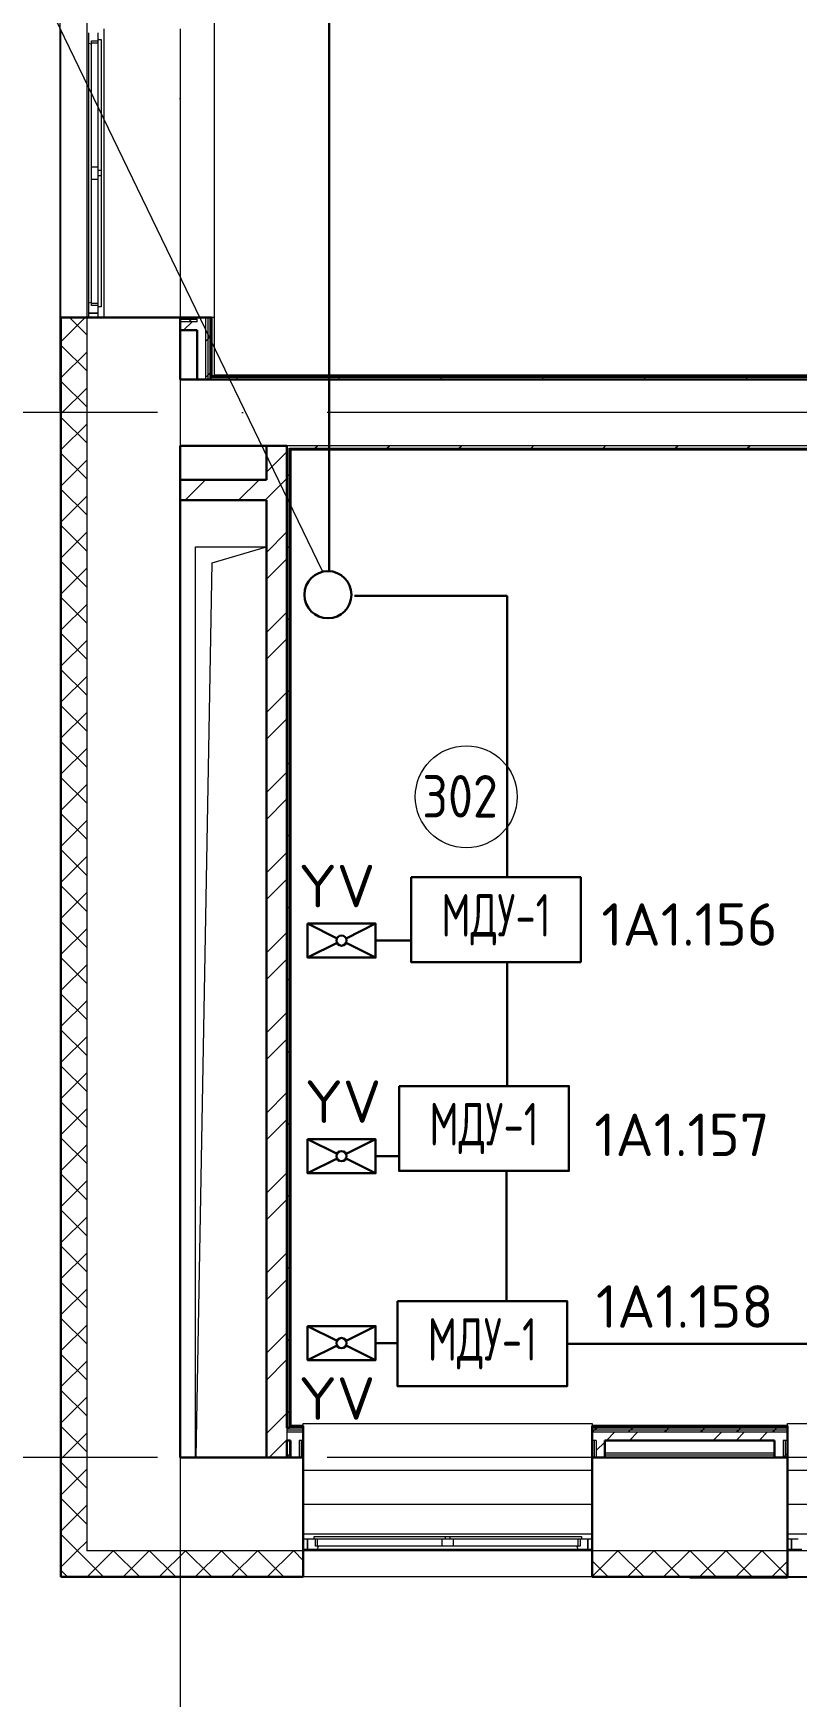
# Model space of a CAD drawing. Header units: millimetres. Extents: x -1073752 to 1436911, y -1379358 to 94781.
# Drawn here: x -1058369 to -1053874, y -1132396 to -1122605 of the extents above; entities that cross this region are included whole.
import ezdxf
from ezdxf.enums import TextEntityAlignment as Align

# ---------------------------------------------------------------- set-up
doc = ezdxf.new("R2010")
doc.units = ezdxf.units.MM
doc.set_wipeout_variables(frame=1)
doc.linetypes.add('ADSK_Линия сетки', pattern=[25, 20, -2.5, 0, -2.5])
for name, color, linetype, lineweight in [('_ Окна', 7, 'Continuous', 9), ('RC-Дымоудаление', 1, 'Continuous', 30), ('лс', 5, 'Continuous', 30), ('Марки помещений', 7, 'Continuous', 20), ('Ограждение', 252, 'Continuous', 9), ('Окна', 7, 'Continuous', 9), ('Оси', 252, 'Continuous', 9), ('Перекрытие', 252, 'Continuous', 18), ('Стены внутренние', 7, 'Continuous', 18), ('Стены наружные', 7, 'Continuous', 18), ('Стены штриховка', 7, 'Continuous', 9)]:
    doc.layers.add(name, color=color, linetype=linetype, lineweight=lineweight)
doc.layers.add('RC-Позиционные_обозначения', color=7, linetype='Continuous')
doc.layers.add('RC-Таблицы', color=7, linetype='Continuous')
doc.styles.add('GOST Common_2', font='', dxfattribs={"width": 0.9, "height": 250})
doc.styles.add('ISOCPEUR', font='isocpeur.ttf', dxfattribs={"height": 250})
doc.styles.add('RubezhCAD', font='isocpeur.ttf')
doc.styles.get("Standard").update_dxf_attribs({"font": 'arial.ttf'})
doc.styles.get('GOST Common_2').set_extended_font_data('GOST type B')

# ---------------------------------------------------------------- blocks, each defined once
blk = doc.blocks.new('3 этаж')
at = {"color": 251, "lineweight": 18, "true_color": 0x636466}
for p, q in [((244235.8, -17763.4), (244235.8, -12403.4)), ((244235.8, -12403.4), (244653.8, -12403.4)), ((244334.1, -12498.3), (244653.8, -12403.4)), ((244240.7, -17763.4), (244334.1, -12498.3))]:
    blk.add_line(p, q, dxfattribs=at)
at = {"layer": '_ Окна', "color": 251, "lineweight": 18, "true_color": 0x636466}
for p, q in [((243605.8, -9378.4), (243605.8, -9437.9)), ((243663.8, -9416.4), (243663.8, -9378.4)), ((243605.8, -9437.9), (243622.8, -9442.4)), ((243622.8, -9424.4), (243663.8, -9424.4)), ((243622.8, -9436.4), (243622.8, -9424.4)), ((243622.8, -10964.4), (243605.8, -10969)), ((243605.8, -10969), (243605.8, -11028.4)), ((243605.8, -11028.4), (243663.8, -11028.4)), ((243622.8, -10982.4), (243622.8, -10970.4)), ((243663.8, -10982.4), (243622.8, -10982.4)), ((243663.8, -11028.4), (243663.8, -10990.4)), ((244933.8, -18245.4), (244895.8, -18245.4)), ((244895.8, -18245.4), (244895.8, -18303.4)), ((244895.8, -18303.4), (244955.2, -18303.4)), ((244941.8, -18286.4), (244941.8, -18245.4)), ((244953.8, -18286.4), (244941.8, -18286.4)), ((244955.2, -18303.4), (244959.8, -18286.4)), ((246481.8, -18286.4), (246486.3, -18303.4)), ((246486.3, -18303.4), (246545.8, -18303.4)), ((246499.8, -18286.4), (246487.8, -18286.4)), ((246499.8, -18245.4), (246499.8, -18286.4)), ((246545.8, -18245.4), (246507.8, -18245.4)), ((246545.8, -18303.4), (246545.8, -18245.4)), ((247783.8, -18245.4), (247745.8, -18245.4)), ((247745.8, -18245.4), (247745.8, -18303.4)), ((247745.8, -18303.4), (247805.2, -18303.4))]:
    blk.add_line(p, q, dxfattribs=at)
at = {"layer": '_ Окна', "color": 251, "true_color": 0x636466}
for p, q in [((243663.8, -11028.4), (243605.8, -11028.4)), ((243605.8, -11028.4), (243605.8, -11053.4)), ((243663.8, -11053.4), (243663.8, -11028.4)), ((244895.8, -18245.4), (244870.8, -18245.4)), ((244870.8, -18303.4), (244895.8, -18303.4)), ((244895.8, -18303.4), (244895.8, -18245.4)), ((246570.8, -18245.4), (246545.8, -18245.4)), ((246545.8, -18245.4), (246545.8, -18303.4)), ((246545.8, -18303.4), (246570.8, -18303.4)), ((247745.8, -18245.4), (247720.8, -18245.4)), ((247720.8, -18303.4), (247745.8, -18303.4)), ((247745.8, -18303.4), (247745.8, -18245.4))]:
    blk.add_line(p, q, dxfattribs=at)
at = {"layer": 'Марки помещений', "color": 251, "true_color": 0x636466}
blk.add_circle((245830.2, -13874.6), 300, dxfattribs=at)
at = {"layer": 'Ограждение', "color": 251, "true_color": 0x636466}
for p, q in [((244345.8, -3693.4), (244345.8, -11398.5)), ((243695.8, -9353.4), (243695.8, -11053.4)), ((244145.8, -9353.4), (244145.8, -11053.4)), ((244345.8, -9353.4), (244345.8, -11053.4)), ((244345.8, -11053.4), (244330.8, -11053.4)), ((250075.8, -11393.4), (244345.8, -11393.4)), ((244798.8, -11833.4), (244793.8, -11828.4)), ((244798.8, -17578.4), (244798.8, -11833.4)), ((244798.8, -11833.4), (250945.8, -11833.4)), ((244870.8, -17578.4), (244870.8, -17563.4)), ((244870.8, -17563.4), (246570.8, -17563.4)), ((246570.8, -17563.4), (246570.8, -17578.4)), ((247720.8, -17578.4), (247720.8, -17563.4)), ((247720.8, -17563.4), (249420.8, -17563.4)), ((244788.8, -17663.4), (244788.8, -17747.4)), ((244795.8, -17741.4), (244789.8, -17747.4)), ((247645.8, -17738.4), (246645.8, -17738.4)), ((244870.8, -17838.4), (246570.8, -17838.4)), ((247720.8, -17838.4), (249420.8, -17838.4)), ((244870.8, -18038.4), (246570.8, -18038.4)), ((247720.8, -18038.4), (249420.8, -18038.4)), ((244870.8, -18213.4), (246570.8, -18213.4)), ((247720.8, -18213.4), (249420.8, -18213.4))]:
    blk.add_line(p, q, dxfattribs=at)
at = {"layer": 'Окна', "color": 251, "true_color": 0x636466}
for p, q in [((243605.8, -9437.9), (243605.8, -10969)), ((243622.8, -10168.4), (243622.8, -9436.4)), ((243622.8, -9436.4), (243663.8, -9436.4)), ((243663.8, -10188.4), (243663.8, -9416.4)), ((243663.8, -9416.4), (243680.8, -9416.4)), ((243680.8, -9416.4), (243680.8, -10188.4)), ((243622.8, -10238.4), (243622.8, -10168.4)), ((243663.8, -10168.4), (243622.8, -10168.4)), ((243622.8, -10970.4), (243622.8, -10238.4)), ((243622.8, -10238.4), (243663.8, -10238.4)), ((243663.8, -10218.4), (243663.8, -10188.4)), ((243680.8, -10188.4), (243663.8, -10188.4)), ((243663.8, -10990.4), (243663.8, -10218.4)), ((243663.8, -10218.4), (243680.8, -10218.4)), ((243680.8, -10188.4), (243680.8, -10218.4)), ((243680.8, -10218.4), (243680.8, -10990.4)), ((243663.8, -10970.4), (243622.8, -10970.4)), ((243680.8, -10990.4), (243663.8, -10990.4)), ((244933.8, -18228.4), (245705.8, -18228.4)), ((244933.8, -18245.4), (244933.8, -18228.4)), ((245705.8, -18245.4), (244933.8, -18245.4)), ((244953.8, -18286.4), (244953.8, -18245.4)), ((245685.8, -18286.4), (244953.8, -18286.4)), ((244955.2, -18303.4), (246486.3, -18303.4)), ((245685.8, -18245.4), (245685.8, -18286.4)), ((245755.8, -18286.4), (245685.8, -18286.4)), ((245705.8, -18228.4), (245735.8, -18228.4)), ((245705.8, -18228.4), (245705.8, -18245.4)), ((245735.8, -18245.4), (245705.8, -18245.4)), ((245735.8, -18228.4), (246507.8, -18228.4)), ((245735.8, -18245.4), (245735.8, -18228.4)), ((246507.8, -18245.4), (245735.8, -18245.4)), ((245755.8, -18286.4), (245755.8, -18245.4)), ((246487.8, -18286.4), (245755.8, -18286.4)), ((246487.8, -18245.4), (246487.8, -18286.4)), ((246507.8, -18228.4), (246507.8, -18245.4))]:
    blk.add_line(p, q, dxfattribs=at)
at = {"layer": 'Оси', "color": 251, "linetype": 'ADSK_Линия сетки', "ltscale": 200, "true_color": 0x636466}
for p, q in [((244145.8, -263.4), (244145.8, -31389.6)), ((314013.1, -11613.4), (237073.5, -11613.4)), ((314013.1, -17763.4), (237073.5, -17763.4))]:
    blk.add_line(p, q, dxfattribs=at)
at = {"layer": 'Перекрытие', "color": 251, "true_color": 0x636466}
for p, q in [((244235.8, -17763.4), (244235.8, -12403.4)), ((244235.8, -12403.4), (244653.8, -12403.4))]:
    blk.add_line(p, q, dxfattribs=at)
at = {"layer": 'Стены внутренние', "color": 251, "true_color": 0x636466}
for p, q in [((243595.8, -5403.4), (243595.8, -18313.4)), ((243443.8, -11053.4), (243443.8, -9353.4)), ((267370.8, -18313.4), (243595.8, -18313.4)), ((246570.8, -18465.4), (244870.8, -18465.4)), ((249420.8, -18465.4), (247720.8, -18465.4))]:
    blk.add_line(p, q, dxfattribs=at)
at = {"layer": 'Стены внутренние', "color": 251, "lineweight": 30, "true_color": 0x636466}
for p, q in [((244145.8, -11053.4), (243443.8, -11053.4)), ((243443.8, -11053.4), (243443.8, -18465.4)), ((244145.8, -11418.4), (244145.8, -11128.4)), ((244245.8, -11418.4), (244145.8, -11418.4)), ((244145.8, -12008.4), (244145.8, -11808.4)), ((244145.8, -11808.4), (244653.8, -11808.4)), ((244145.8, -17763.4), (244145.8, -12128.4)), ((244653.8, -17763.4), (244145.8, -17763.4)), ((244795.8, -17763.4), (244773.8, -17763.4)), ((244870.8, -18465.4), (244870.8, -17763.4)), ((246570.8, -17763.4), (246570.8, -18465.4)), ((247645.8, -17763.4), (246645.8, -17763.4)), ((247720.8, -18465.4), (247720.8, -17763.4)), ((243443.8, -18465.4), (244870.8, -18465.4)), ((246570.8, -18465.4), (247720.8, -18465.4))]:
    blk.add_line(p, q, dxfattribs=at)
at = {"layer": 'Стены внутренние', "color": 251, "linetype": 'Continuous', "lineweight": 9, "true_color": 0x636466}
for p, q in [((243445.8, -11195), (243587.4, -11053.4)), ((243476.3, -11055.4), (243476, -11054.9)), ((243595.8, -11155.3), (243495.9, -11055.4)), ((243445.8, -11138.1), (243445.8, -11138.1)), ((243595.8, -11367.4), (243445.8, -11217.4)), ((243445.8, -11407.1), (243595.8, -11257.1)), ((243595.8, -11579.6), (243445.8, -11429.6)), ((243445.8, -11442.9), (243445.8, -11442.9)), ((243445.8, -11619.3), (243595.8, -11469.3)), ((243595.8, -11791.7), (243445.8, -11641.7)), ((243445.8, -11831.4), (243595.8, -11681.4)), ((243445.6, -11815.1), (243443.8, -11811.8)), ((243595.8, -12003.8), (243445.8, -11853.8)), ((243445.8, -12043.5), (243595.8, -11893.5)), ((243445.8, -12018.5), (243443.8, -12015)), ((243445.8, -12052.5), (243445.8, -12052.5)), ((243595.8, -12216), (243445.8, -12066)), ((243445.8, -12255.7), (243595.8, -12105.7)), ((243445.8, -12255.7), (243445.8, -12255.7)), ((243595.8, -12428.1), (243445.8, -12278.1)), ((243445.8, -12467.8), (243595.8, -12317.8)), ((243445.8, -12479.3), (243443.8, -12482.8)), ((243595.8, -12640.2), (243445.8, -12490.2)), ((243445.8, -12679.9), (243595.8, -12529.9)), ((243445.8, -12560.5), (243445.8, -12560.5)), ((243595.8, -12852.4), (243445.8, -12702.4)), ((243445.8, -12892.1), (243595.8, -12742.1)), ((243595.8, -13064.5), (243445.8, -12914.5)), ((243445.8, -13104.2), (243595.8, -12954.2)), ((243595.8, -13276.6), (243445.8, -13126.6)), ((243445.8, -13316.3), (243595.8, -13166.3)), ((243445.8, -13170.1), (243445.8, -13170.1)), ((243595.8, -13488.8), (243445.8, -13338.8)), ((243445.8, -13373.3), (243445.8, -13373.3)), ((243445.8, -13528.5), (243595.8, -13378.5)), ((243595.8, -13700.9), (243445.8, -13550.9)), ((243445.8, -13740.6), (243595.8, -13590.6)), ((243445.8, -13678.1), (243445.8, -13678.1)), ((243595.8, -13913), (243445.8, -13763)), ((243445.8, -13952.7), (243595.8, -13802.7)), ((243445.8, -13901.7), (243443.8, -13905.2)), ((243595.8, -14125.2), (243445.8, -13975.2)), ((243445.8, -14164.9), (243595.8, -14014.9)), ((243595.8, -14337.3), (243445.8, -14187.3)), ((243445.8, -14253.7), (243443.8, -14250.2)), ((243445.8, -14377), (243595.8, -14227)), ((243445.8, -14287.7), (243445.8, -14287.7)), ((243595.8, -14549.4), (243445.8, -14399.4)), ((243445.8, -14589.1), (243595.8, -14439.1)), ((243445.8, -14490.9), (243445.8, -14490.9)), ((243595.8, -14761.6), (243445.8, -14611.6)), ((243445.8, -14801.3), (243595.8, -14651.3)), ((243445.8, -14795.7), (243445.8, -14795.7)), ((243595.8, -14973.7), (243445.8, -14823.7)), ((243445.8, -15013.4), (243595.8, -14863.4)), ((243595.8, -15185.8), (243445.8, -15035.8)), ((243445.8, -15225.5), (243595.8, -15075.5)), ((243595.8, -15398), (243445.8, -15248)), ((243445.8, -15437.7), (243595.8, -15287.7)), ((243445.8, -15405.3), (243445.8, -15405.3)), ((243595.8, -15610.1), (243445.8, -15460.1)), ((243445.8, -15649.8), (243595.8, -15499.8)), ((243445.8, -15608.5), (243445.8, -15608.5)), ((243595.8, -15822.2), (243445.8, -15672.2)), ((243445.8, -15861.9), (243595.8, -15711.9)), ((243595.8, -16034.3), (243445.8, -15884.3)), ((243445.8, -15913.3), (243445.8, -15913.3)), ((243445.8, -16074.1), (243595.8, -15924.1)), ((243445.8, -16136.9), (243445.3, -16137.7)), ((243595.8, -16246.5), (243445.8, -16096.5)), ((243445.8, -16286.2), (243595.8, -16136.2)), ((243595.8, -16458.6), (243445.8, -16308.6)), ((243445.8, -16498.3), (243595.8, -16348.3)), ((243445.8, -16488.9), (243443.8, -16485.4)), ((243595.8, -16670.7), (243445.8, -16520.7)), ((243445.8, -16522.9), (243445.8, -16522.9)), ((243445.8, -16710.4), (243595.8, -16560.4)), ((243445.8, -16726.1), (243445.8, -16726.1)), ((243595.8, -16882.9), (243445.8, -16732.9)), ((243445.8, -16922.6), (243595.8, -16772.6)), ((243595.8, -17095), (243445.8, -16945)), ((243445.8, -17134.7), (243595.8, -16984.7)), ((243445.8, -17030.9), (243445.8, -17030.9)), ((243595.8, -17307.1), (243445.8, -17157.1)), ((243445.8, -17346.8), (243595.8, -17196.8)), ((243595.8, -17519.3), (243445.8, -17369.3)), ((243445.8, -17559), (243595.8, -17409)), ((243595.8, -17731.4), (243445.8, -17581.4)), ((243445.8, -17771.1), (243595.8, -17621.1)), ((243445.8, -17640.5), (243445.8, -17640.5)), ((243595.8, -17943.5), (243445.8, -17793.5)), ((243445.8, -17983.2), (243595.8, -17833.2)), ((243445.8, -17843.7), (243445.8, -17843.7)), ((243595.8, -18155.7), (243445.8, -18005.7)), ((243445.8, -18195.4), (243595.8, -18045.4)), ((243445.8, -18148.5), (243445.8, -18148.5)), ((243541.4, -18313.4), (243445.8, -18217.8)), ((243539.8, -18313.4), (243595.8, -18257.5)), ((243445.8, -18407.5), (243539.8, -18313.4)), ((243691.4, -18463.4), (243541.4, -18313.4)), ((243602, -18463.4), (243752, -18313.4)), ((243903.6, -18463.4), (243753.6, -18313.4)), ((243814.1, -18463.4), (243964.1, -18313.4)), ((244115.7, -18463.4), (243965.7, -18313.4)), ((244026.2, -18463.4), (244176.2, -18313.4)), ((244327.8, -18463.4), (244177.8, -18313.4)), ((244238.4, -18463.4), (244388.4, -18313.4)), ((244540, -18463.4), (244390, -18313.4)), ((244450.5, -18463.4), (244600.5, -18313.4)), ((244752.1, -18463.4), (244602.1, -18313.4)), ((244662.6, -18463.4), (244812.6, -18313.4)), ((244870.8, -18370), (244814.2, -18313.4)), ((246661.3, -18463.4), (246570.8, -18373)), ((246572.8, -18462.5), (246721.8, -18313.4)), ((246873.4, -18463.4), (246723.4, -18313.4)), ((246784, -18463.4), (246934, -18313.4)), ((247085.5, -18463.4), (246935.5, -18313.4)), ((246996.1, -18463.4), (247146.1, -18313.4)), ((247297.7, -18463.4), (247147.7, -18313.4)), ((247208.2, -18463.4), (247358.2, -18313.4)), ((247509.8, -18463.4), (247359.8, -18313.4)), ((247420.3, -18463.4), (247570.3, -18313.4)), ((247718.8, -18460.3), (247571.9, -18313.4)), ((247632.5, -18463.4), (247720.8, -18375.1)), ((243479.3, -18463.4), (243445.8, -18429.9)), ((243648.4, -18465.4), (243647.6, -18464.1)), ((244683.5, -18463.4), (244682.4, -18465.4)), ((247167.6, -18465), (247166.8, -18463.4)), ((247499.2, -18463.4), (247498, -18465.4)), ((247519.9, -18465.4), (247518.7, -18463.4)), ((247718.8, -18453.3), (247720.8, -18453.3))]:
    blk.add_line(p, q, dxfattribs=at)
at = {"layer": 'Стены наружные', "color": 251, "true_color": 0x636466}
for p, q in [((243438.8, -11603.4), (243438.8, -8803.4)), ((243443.8, -11053.4), (243438.8, -11053.4)), ((243438.8, -11603.4), (243443.8, -11603.4)), ((250890.8, -11808.4), (244773.8, -11808.4)), ((244781.3, -17747.4), (244795.8, -17747.4)), ((244781.3, -17762.4), (244781.3, -17747.4)), ((244795.8, -17762.4), (244781.3, -17762.4)), ((246645.8, -17747.4), (247645.8, -17747.4)), ((247645.8, -17762.4), (246645.8, -17762.4)), ((246570.8, -18465.4), (246570.8, -18470.4)), ((247145.8, -18470.4), (246570.8, -18470.4)), ((249420.8, -18470.4), (247720.8, -18470.4))]:
    blk.add_line(p, q, dxfattribs=at)
at = {"layer": 'Стены наружные', "color": 251, "lineweight": 30, "true_color": 0x636466}
for p, q in [((244330.8, -11053.4), (244145.8, -11053.4)), ((244145.8, -11053.4), (244145.8, -11128.4)), ((244330.8, -11398.4), (244330.8, -11053.4)), ((244145.8, -11128.4), (244245.8, -11128.4)), ((244245.8, -11128.4), (244245.8, -11418.4)), ((244245.8, -11418.4), (250100.8, -11418.4)), ((244325.8, -11403.4), (244325.8, -11398.4)), ((244325.8, -11398.4), (244325.8, -11403.4)), ((250085.8, -11403.4), (244325.8, -11403.4)), ((250080.8, -11398.4), (244330.8, -11398.4)), ((244653.8, -11808.4), (244653.8, -12008.4)), ((244773.8, -11808.4), (244653.8, -11808.4)), ((244773.8, -17588.4), (244773.8, -11808.4)), ((244788.8, -17583.4), (244788.8, -11823.4)), ((244793.8, -11828.4), (250945.8, -11828.4)), ((244793.8, -17578.4), (244793.8, -11828.4)), ((244653.8, -12008.4), (244145.8, -12008.4)), ((244145.8, -12008.4), (244145.8, -12128.4)), ((244145.8, -12128.4), (244653.8, -12128.4)), ((244653.8, -12128.4), (244653.8, -17763.4)), ((244773.8, -17588.4), (244788.8, -17588.4)), ((244870.8, -17578.4), (244793.8, -17578.4)), ((244870.8, -17763.4), (244870.8, -17578.4)), ((246570.8, -17578.4), (246570.8, -17763.4)), ((247720.8, -17578.4), (246570.8, -17578.4)), ((247720.8, -17763.4), (247720.8, -17578.4)), ((244773.8, -17763.4), (244773.8, -17663.4)), ((244773.8, -17663.4), (244795.8, -17663.4)), ((244795.8, -17663.4), (244795.8, -17763.4)), ((246645.8, -17663.4), (247645.8, -17663.4)), ((246645.8, -17763.4), (246645.8, -17663.4)), ((247645.8, -17663.4), (247645.8, -17763.4)), ((244653.8, -17763.4), (244773.8, -17763.4)), ((244795.8, -17763.4), (244870.8, -17763.4)), ((246570.8, -17763.4), (246645.8, -17763.4)), ((247645.8, -17763.4), (247720.8, -17763.4)), ((247145.8, -18465.4), (247720.8, -18465.4)), ((247145.8, -18465.4), (247145.8, -18470.4)), ((247720.8, -18470.4), (247145.8, -18470.4)), ((247720.8, -18465.4), (247720.8, -18470.4))]:
    blk.add_line(p, q, dxfattribs=at)
at = {"layer": 'Стены наружные', "color": 251, "linetype": 'Continuous', "lineweight": 9, "true_color": 0x636466}
for p, q in [((244211.2, -11065.9), (244223.7, -11053.4)), ((244165.6, -11128.4), (244215.6, -11078.4)), ((244198.7, -11078.4), (244211.2, -11065.9)), ((244325.8, -11092.8), (244330.8, -11087.8)), ((244325.8, -11163.5), (244330.8, -11158.5)), ((244295.8, -11193.5), (244308.3, -11181)), ((244308.3, -11181), (244320.8, -11168.5)), ((244320.8, -11168.5), (244325.8, -11163.5)), ((244325.8, -11234.3), (244330.8, -11229.3)), ((244325.8, -11305), (244330.8, -11300)), ((244295.8, -11405.7), (244308.3, -11393.2)), ((244308.3, -11393.2), (244320.8, -11380.7)), ((244325.8, -11375.7), (244330.8, -11370.7)), ((244368.7, -11403.4), (244373.7, -11398.4)), ((244439.4, -11403.4), (244444.4, -11398.4)), ((244481.8, -11418.4), (244481.8, -11403.4)), ((244510.1, -11403.4), (244515.1, -11398.4)), ((244580.9, -11403.4), (244585.9, -11398.4)), ((244651.6, -11403.4), (244656.6, -11398.4)), ((244722.3, -11403.4), (244727.3, -11398.4)), ((244793, -11403.4), (244798, -11398.4)), ((244863.7, -11403.4), (244868.7, -11398.4)), ((244934.4, -11403.4), (244939.4, -11398.4)), ((245005.1, -11403.4), (245010.1, -11398.4)), ((245075.8, -11403.4), (245080.8, -11398.4)), ((245081.8, -11418.4), (245081.8, -11403.4)), ((245146.5, -11403.4), (245151.5, -11398.4)), ((245217.2, -11403.4), (245222.2, -11398.4)), ((245288, -11403.4), (245293, -11398.4)), ((245358.7, -11403.4), (245363.7, -11398.4)), ((245429.4, -11403.4), (245434.4, -11398.4)), ((245500.1, -11403.4), (245505.1, -11398.4)), ((245570.8, -11403.4), (245575.8, -11398.4)), ((245641.5, -11403.4), (245646.5, -11398.4)), ((245681.8, -11418.4), (245681.8, -11403.4)), ((245712.2, -11403.4), (245717.2, -11398.4)), ((245782.9, -11403.4), (245787.9, -11398.4)), ((245853.6, -11403.4), (245858.6, -11398.4)), ((245924.4, -11403.4), (245929.4, -11398.4)), ((245995.1, -11403.4), (246000.1, -11398.4)), ((246065.8, -11403.4), (246070.8, -11398.4)), ((246136.5, -11403.4), (246141.5, -11398.4)), ((246207.2, -11403.4), (246212.2, -11398.4)), ((246277.9, -11403.4), (246282.9, -11398.4)), ((246281.8, -11418.4), (246281.8, -11403.4)), ((246348.6, -11403.4), (246353.6, -11398.4)), ((246419.3, -11403.4), (246424.3, -11398.4)), ((246490, -11403.4), (246495, -11398.4)), ((246560.8, -11403.4), (246565.8, -11398.4)), ((246631.5, -11403.4), (246636.5, -11398.4)), ((246702.2, -11403.4), (246707.2, -11398.4)), ((246772.9, -11403.4), (246777.9, -11398.4)), ((246843.6, -11403.4), (246848.6, -11398.4)), ((246881.8, -11418.4), (246881.8, -11403.4)), ((246914.3, -11403.4), (246919.3, -11398.4)), ((246985, -11403.4), (246990, -11398.4)), ((247055.7, -11403.4), (247060.7, -11398.4)), ((247126.4, -11403.4), (247131.4, -11398.4)), ((247197.1, -11403.4), (247202.1, -11398.4)), ((247267.9, -11403.4), (247272.9, -11398.4)), ((247338.6, -11403.4), (247343.6, -11398.4)), ((247409.3, -11403.4), (247414.3, -11398.4)), ((247480, -11403.4), (247485, -11398.4)), ((247481.8, -11418.4), (247481.8, -11403.4)), ((247550.7, -11403.4), (247555.7, -11398.4)), ((247621.4, -11403.4), (247626.4, -11398.4)), ((247692.1, -11403.4), (247697.1, -11398.4)), ((247762.8, -11403.4), (247767.8, -11398.4)), ((244653.8, -11964.6), (244773.8, -11844.6)), ((244788.8, -11831.9), (244792.2, -11828.4)), ((244792.2, -11828.4), (244797.2, -11823.4)), ((244863, -11828.4), (244868, -11823.4)), ((244933.7, -11828.4), (244938.7, -11823.4)), ((244938.7, -11823.4), (244953.7, -11808.4)), ((245004.4, -11828.4), (245009.4, -11823.4)), ((245075.1, -11828.4), (245080.1, -11823.4)), ((245145.8, -11828.4), (245150.8, -11823.4)), ((245216.5, -11828.4), (245221.5, -11823.4)), ((245287.2, -11828.4), (245292.2, -11823.4)), ((245357.9, -11828.4), (245362.9, -11823.4)), ((245362.9, -11823.4), (245377.9, -11808.4)), ((245428.6, -11828.4), (245433.6, -11823.4)), ((245499.4, -11828.4), (245504.4, -11823.4)), ((245570.1, -11828.4), (245575.1, -11823.4)), ((245640.8, -11828.4), (245645.8, -11823.4)), ((245711.5, -11828.4), (245716.5, -11823.4)), ((245782.2, -11828.4), (245787.2, -11823.4)), ((245787.2, -11823.4), (245802.2, -11808.4)), ((245852.9, -11828.4), (245857.9, -11823.4)), ((245923.6, -11828.4), (245928.6, -11823.4)), ((245994.3, -11828.4), (245999.3, -11823.4)), ((246065, -11828.4), (246070, -11823.4)), ((246135.8, -11828.4), (246140.8, -11823.4)), ((246206.5, -11828.4), (246211.5, -11823.4)), ((246211.5, -11823.4), (246226.5, -11808.4)), ((246277.2, -11828.4), (246282.2, -11823.4)), ((246347.9, -11828.4), (246352.9, -11823.4)), ((246418.6, -11828.4), (246423.6, -11823.4)), ((246489.3, -11828.4), (246494.3, -11823.4)), ((246560, -11828.4), (246565, -11823.4)), ((246630.7, -11828.4), (246635.7, -11823.4)), ((246635.7, -11823.4), (246650.7, -11808.4)), ((246701.4, -11828.4), (246706.4, -11823.4)), ((246772.1, -11828.4), (246777.1, -11823.4)), ((246842.9, -11828.4), (246847.9, -11823.4)), ((246913.6, -11828.4), (246918.6, -11823.4)), ((246984.3, -11828.4), (246989.3, -11823.4)), ((247055, -11828.4), (247060, -11823.4)), ((247060, -11823.4), (247075, -11808.4)), ((247125.7, -11828.4), (247130.7, -11823.4)), ((247196.4, -11828.4), (247201.4, -11823.4)), ((247267.1, -11828.4), (247272.1, -11823.4)), ((247337.8, -11828.4), (247342.8, -11823.4)), ((247408.5, -11828.4), (247413.5, -11823.4)), ((247479.3, -11828.4), (247484.3, -11823.4)), ((247484.3, -11823.4), (247499.3, -11808.4)), ((247550, -11828.4), (247555, -11823.4)), ((247620.7, -11828.4), (247625.7, -11823.4)), ((247691.4, -11828.4), (247696.4, -11823.4)), ((247762.1, -11828.4), (247767.1, -11823.4)), ((244788.8, -11902.6), (244793.8, -11897.6)), ((244175.6, -12128.4), (244295.6, -12008.4)), ((244490, -12128.4), (244610, -12008.4)), ((244653.8, -12121.8), (244773.8, -12001.8)), ((244773.8, -11988.3), (244788.8, -11973.3)), ((244788.8, -11973.3), (244793.8, -11968.3)), ((244788.8, -12044), (244793.8, -12039)), ((244647.1, -12128.4), (244653.8, -12121.8)), ((244788.8, -12114.8), (244793.8, -12109.8)), ((244788.8, -12185.5), (244793.8, -12180.5)), ((244653.8, -12436.1), (244773.8, -12316.1)), ((244788.8, -12256.2), (244793.8, -12251.2)), ((244788.8, -12326.9), (244793.8, -12321.9)), ((244773.8, -12412.6), (244788.8, -12397.6)), ((244788.8, -12397.6), (244793.8, -12392.6)), ((244653.8, -12593.2), (244773.8, -12473.2)), ((244788.8, -12468.3), (244793.8, -12463.3)), ((244788.8, -12539), (244793.8, -12534)), ((244788.8, -12609.7), (244793.8, -12604.7)), ((244788.8, -12680.4), (244793.8, -12675.4)), ((244653.8, -12907.5), (244773.8, -12787.5)), ((244773.8, -12836.9), (244788.8, -12821.9)), ((244788.8, -12751.2), (244793.8, -12746.2)), ((244788.8, -12821.9), (244793.8, -12816.9)), ((244788.8, -12892.6), (244793.8, -12887.6)), ((244653.8, -13064.7), (244773.8, -12944.7)), ((244788.8, -12963.3), (244793.8, -12958.3)), ((244788.8, -13034), (244793.8, -13029)), ((244788.8, -13104.7), (244793.8, -13099.7)), ((244788.8, -13175.4), (244793.8, -13170.4)), ((244653.8, -13379), (244773.8, -13259)), ((244773.8, -13261.1), (244788.8, -13246.1)), ((244788.8, -13246.1), (244793.8, -13241.1)), ((244788.8, -13316.8), (244793.8, -13311.8)), ((244788.8, -13387.5), (244793.8, -13382.5)), ((244653.8, -13536.2), (244773.8, -13416.2)), ((244788.8, -13458.3), (244793.8, -13453.3)), ((244788.8, -13529), (244793.8, -13524)), ((244788.8, -13599.7), (244793.8, -13594.7)), ((244773.8, -13685.4), (244788.8, -13670.4)), ((244788.8, -13670.4), (244793.8, -13665.4)), ((244653.8, -13850.5), (244773.8, -13730.5)), ((244788.8, -13741.1), (244793.8, -13736.1)), ((244653.8, -14007.6), (244773.8, -13887.6)), ((244788.8, -13811.8), (244793.8, -13806.8)), ((244788.8, -13882.5), (244793.8, -13877.5)), ((244788.8, -13953.2), (244793.8, -13948.2)), ((244773.8, -14109.7), (244788.8, -14094.7)), ((244788.8, -14023.9), (244793.8, -14018.9)), ((244788.8, -14094.7), (244793.8, -14089.7)), ((244788.8, -14165.4), (244793.8, -14160.4)), ((244653.8, -14321.9), (244773.8, -14201.9)), ((244788.8, -14236.1), (244793.8, -14231.1)), ((244653.8, -14479.1), (244773.8, -14359.1)), ((244788.8, -14306.8), (244793.8, -14301.8)), ((244788.8, -14377.5), (244793.8, -14372.5)), ((244788.8, -14448.2), (244793.8, -14443.2)), ((244773.8, -14533.9), (244788.8, -14518.9)), ((244788.8, -14518.9), (244793.8, -14513.9)), ((244788.8, -14589.6), (244793.8, -14584.6)), ((244653.8, -14793.4), (244773.8, -14673.4)), ((244788.8, -14660.3), (244793.8, -14655.3)), ((244788.8, -14731.1), (244793.8, -14726.1)), ((244653.8, -14950.6), (244773.8, -14830.6)), ((244788.8, -14801.8), (244793.8, -14796.8)), ((244788.8, -14872.5), (244793.8, -14867.5)), ((244773.8, -14958.2), (244788.8, -14943.2)), ((244788.8, -14943.2), (244793.8, -14938.2)), ((244788.8, -15013.9), (244793.8, -15008.9)), ((244653.8, -15264.9), (244773.8, -15144.9)), ((244788.8, -15084.6), (244793.8, -15079.6)), ((244788.8, -15155.3), (244793.8, -15150.3)), ((244788.8, -15226), (244793.8, -15221)), ((244653.8, -15422), (244773.8, -15302)), ((244773.8, -15382.4), (244788.8, -15367.4)), ((244788.8, -15296.7), (244793.8, -15291.7)), ((244788.8, -15367.4), (244793.8, -15362.4)), ((244788.8, -15438.2), (244793.8, -15433.2)), ((244788.8, -15508.9), (244793.8, -15503.9)), ((244653.8, -15736.3), (244773.8, -15616.3)), ((244788.8, -15579.6), (244793.8, -15574.6)), ((244788.8, -15650.3), (244793.8, -15645.3)), ((244788.8, -15721), (244793.8, -15716)), ((244653.8, -15893.5), (244773.8, -15773.5)), ((244773.8, -15806.7), (244788.8, -15791.7)), ((244788.8, -15791.7), (244793.8, -15786.7)), ((244788.8, -15862.4), (244793.8, -15857.4)), ((244788.8, -15933.1), (244793.8, -15928.1)), ((244788.8, -16003.8), (244793.8, -15998.8)), ((244653.8, -16207.8), (244773.8, -16087.8)), ((244788.8, -16074.6), (244793.8, -16069.6)), ((244788.8, -16145.3), (244793.8, -16140.3)), ((244653.8, -16364.9), (244773.8, -16244.9)), ((244773.8, -16231), (244788.8, -16216)), ((244788.8, -16216), (244793.8, -16211)), ((244788.8, -16286.7), (244793.8, -16281.7)), ((244788.8, -16357.4), (244793.8, -16352.4)), ((244788.8, -16428.1), (244793.8, -16423.1)), ((244788.8, -16498.8), (244793.8, -16493.8)), ((244653.8, -16679.3), (244773.8, -16559.3)), ((244773.8, -16655.2), (244788.8, -16640.2)), ((244788.8, -16569.5), (244793.8, -16564.5)), ((244788.8, -16640.2), (244793.8, -16635.2)), ((244653.8, -16836.4), (244773.8, -16716.4)), ((244788.8, -16711), (244793.8, -16706)), ((244788.8, -16781.7), (244793.8, -16776.7)), ((244788.8, -16852.4), (244793.8, -16847.4)), ((244788.8, -16923.1), (244793.8, -16918.1)), ((244653.8, -17150.7), (244773.8, -17030.7)), ((244788.8, -16993.8), (244793.8, -16988.8)), ((244773.8, -17079.5), (244788.8, -17064.5)), ((244788.8, -17064.5), (244793.8, -17059.5)), ((244788.8, -17135.2), (244793.8, -17130.2)), ((244653.8, -17307.9), (244773.8, -17187.9)), ((244788.8, -17205.9), (244793.8, -17200.9)), ((244788.8, -17276.6), (244793.8, -17271.6)), ((244788.8, -17347.3), (244793.8, -17342.3)), ((244788.8, -17418.1), (244793.8, -17413.1)), ((244653.8, -17622.2), (244773.8, -17502.2)), ((244773.8, -17503.8), (244788.8, -17488.8)), ((244788.8, -17488.8), (244793.8, -17483.8)), ((244788.8, -17559.5), (244793.8, -17554.5)), ((244835.5, -17583.4), (244840.5, -17578.4)), ((246573.3, -17613.4), (246585.8, -17600.9)), ((246585.8, -17600.9), (246598.3, -17588.4)), ((246603.3, -17583.4), (246608.3, -17578.4)), ((246655.5, -17663.4), (246705.5, -17613.4)), ((246674, -17583.4), (246679, -17578.4)), ((246744.7, -17583.4), (246749.7, -17578.4)), ((246785.4, -17613.4), (246797.9, -17600.9)), ((246790.5, -17663.4), (246840.5, -17613.4)), ((246797.9, -17600.9), (246810.4, -17588.4)), ((246810.4, -17588.4), (246815.4, -17583.4)), ((246815.4, -17583.4), (246820.4, -17578.4)), ((246886.1, -17583.4), (246891.1, -17578.4)), ((246956.8, -17583.4), (246961.8, -17578.4)), ((246997.6, -17613.4), (247010.1, -17600.9)), ((247010.1, -17600.9), (247022.6, -17588.4)), ((247027.6, -17583.4), (247032.6, -17578.4)), ((247098.3, -17583.4), (247103.3, -17578.4)), ((247169, -17583.4), (247174, -17578.4)), ((247209.7, -17613.4), (247222.2, -17600.9)), ((247222.2, -17600.9), (247234.7, -17588.4)), ((247234.7, -17588.4), (247239.7, -17583.4)), ((247239.7, -17583.4), (247244.7, -17578.4)), ((247283.9, -17663.4), (247333.9, -17613.4)), ((247310.4, -17583.4), (247315.4, -17578.4)), ((247381.1, -17583.4), (247386.1, -17578.4)), ((247418.8, -17663.4), (247468.8, -17613.4)), ((247421.8, -17613.4), (247434.3, -17600.9)), ((247434.3, -17600.9), (247446.8, -17588.4)), ((247451.8, -17583.4), (247456.8, -17578.4)), ((247522.5, -17583.4), (247527.5, -17578.4)), ((247553.8, -17663.4), (247603.8, -17613.4)), ((247593.2, -17583.4), (247598.2, -17578.4)), ((247634, -17613.4), (247646.5, -17600.9)), ((247646.5, -17600.9), (247659, -17588.4)), ((247659, -17588.4), (247664, -17583.4)), ((247664, -17583.4), (247669, -17578.4)), ((244669.7, -17763.4), (244773.8, -17659.3)), ((246595.8, -17723.2), (246645.8, -17673.2)), ((247696.1, -17763.4), (247708.3, -17751.2)), ((247708.3, -17751.2), (247720.8, -17738.7)), ((247498, -18465.4), (247495.1, -18470.4)), ((247522.8, -18470.4), (247519.9, -18465.4))]:
    blk.add_line(p, q, dxfattribs=at)
at = {"layer": 'Стены штриховка', "color": 251, "true_color": 0x636466}
for p, q in [((243445.8, -11055.4), (243445.8, -18465.4)), ((243519.8, -11055.4), (243445.8, -11055.4)), ((243519.8, -11055.4), (243519.8, -11053.4)), ((244245.8, -11078.4), (244245.8, -11053.4)), ((244295.8, -11053.4), (244295.8, -11418.4)), ((244308.3, -11053.4), (244308.3, -11418.4)), ((244320.8, -11053.4), (244320.8, -11418.4)), ((244325.8, -11053.4), (244325.8, -11398.4)), ((244245.8, -11065.9), (244145.8, -11065.9)), ((244245.8, -11078.4), (244145.8, -11078.4)), ((244325.8, -11403.4), (244325.8, -11418.4)), ((244788.8, -11823.4), (250945.8, -11823.4)), ((244773.8, -17588.4), (244773.8, -17663.4)), ((244773.8, -17600.9), (244870.8, -17600.9)), ((244773.8, -17613.4), (244870.8, -17613.4)), ((244870.8, -17583.4), (244788.8, -17583.4)), ((244788.8, -17588.4), (244870.8, -17588.4)), ((247720.8, -17583.4), (246570.8, -17583.4)), ((246570.8, -17588.4), (247720.8, -17588.4)), ((246570.8, -17600.9), (247720.8, -17600.9)), ((246570.8, -17613.4), (247720.8, -17613.4)), ((244870.8, -17663.4), (244845.8, -17663.4)), ((244845.8, -17663.4), (244845.8, -17763.4)), ((244858.3, -17663.4), (244858.3, -17763.4)), ((246595.8, -17663.4), (246570.8, -17663.4)), ((246583.3, -17663.4), (246583.3, -17763.4)), ((246595.8, -17663.4), (246595.8, -17763.4)), ((247720.8, -17663.4), (247695.8, -17663.4)), ((247695.8, -17663.4), (247695.8, -17763.4)), ((247708.3, -17663.4), (247708.3, -17763.4)), ((244870.8, -18389.4), (244868.8, -18389.4)), ((244868.8, -18463.4), (244868.8, -18389.4)), ((246572.8, -18389.4), (246570.8, -18389.4)), ((246572.8, -18389.4), (246572.8, -18463.4)), ((247720.8, -18389.4), (247718.8, -18389.4)), ((247718.8, -18463.4), (247718.8, -18389.4)), ((243443.8, -18463.4), (244868.8, -18463.4)), ((246572.8, -18463.4), (247718.8, -18463.4))]:
    blk.add_line(p, q, dxfattribs=at)
at = {"layer": 'Марки помещений', "color": 251, "true_color": 0x636466, "style": 'GOST Common_2', "width": 0.9}
blk.add_text('302', height=250, dxfattribs=at).set_placement((245571.4, -13996.8))
blk = doc.blocks.new('A$C122646C6')
at = {"color": 1, "lineweight": 30}
for points in [[(0, 200), (400, 200), (400, 0), (0, 0), (0, 200)], [(0, 200), (173.2, 113.4)], [(400, 200), (226.8, 113.4)], [(173.2, 86.6), (0, 0)], [(226.8, 86.6), (400, 0)]]:
    blk.add_lwpolyline(points, dxfattribs=at)
blk.add_circle((200, 100), 30, dxfattribs=at)
blk = doc.blocks.new('RC-UGO-MDU-01')
at = {"layer": 'RC-Дымоудаление'}
blk.add_point((0, 0), dxfattribs=at)
blk.add_attdef('PSTN', text='', height=2.5, dxfattribs=at).set_placement((5.821, 2.37), align=Align.BOTTOM_CENTER)
blk.add_wipeout([(4.998, 2.498), (4.998, -2.498), (-4.998, -2.498), (-4.998, 2.498)]).dxf.layer = 'RC-Дымоудаление'
blk.add_wipeout([(-4.998, -2.498), (-4.998, 2.498), (4.998, 2.498), (4.998, -2.498)]).dxf.layer = 'RC-Дымоудаление'
blk.add_lwpolyline([(-4.998, 2.498), (4.998, 2.498), (4.998, -2.498), (-4.998, -2.498), (-4.998, 2.498)], close=True, dxfattribs=at)
at = {"layer": 'RC-Дымоудаление', "ltscale": 100, "style": 'ISOCPEUR', "width": 0.7}
blk.add_text('МДУ-1', height=2.5, dxfattribs=at).set_placement((0, 0), align=Align.MIDDLE)

msp = doc.modelspace()

# ---------------------------------------------------------------- linework, layer by layer
at = {"layer": 'лс', "color": 5}
for p, q in [((-1056627, -1125766.5), (-1056627, -1118988.3)), ((-1056477, -1125916.5), (-1055579.2, -1125916.5)), ((-1055582, -1129301.3), (-1055582, -1130068.7)), ((-1055224.7, -1130318.4), (-1050158, -1130318.4))]:
    msp.add_line(p, q, dxfattribs=at)
at = {"layer": 'лс', "color": 0, "lineweight": 20}
msp.add_line((-1056665.6, -1125771.6), (-1058545.9, -1121879.7), dxfattribs=at)
at = {"layer": 'лс'}
msp.add_line((-1055579.2, -1125916.5), (-1055579.2, -1129243.5), dxfattribs=at)
at = {"layer": 'лс', "color": 11}
for points in [[(-1056353.5, -1127945.7), (-1056144.4, -1127945.7)], [(-1056353.5, -1129214.7), (-1056214.6, -1129214.7)], [(-1056353.5, -1130314.7), (-1056224.3, -1130314.7)]]:
    msp.add_lwpolyline(points, dxfattribs=at)
at = {"layer": 'лс'}
msp.add_circle((-1056633.8, -1125909.5), 138.6, dxfattribs=at)

# ---------------------------------------------------------------- block references
for name, p in [('3 этаж', (-1301649.5, -1113224.3)), ('A$C122646C6', (-1056753.5, -1128045.7)), ('A$C122646C6', (-1056753.5, -1129314.7)), ('A$C122646C6', (-1056753.5, -1130414.7))]:
    msp.add_blockref(name, p)

# ---------------------------------------------------------------- texts
at = {"layer": 'RC-Таблицы', "linetype": 'Continuous', "lineweight": 40, "char_height": 250, "width": 2400, "attachment_point": 5, "style": 'RubezhCAD'}
for insert in [(-1056581, -1127624.5), (-1056545.3, -1128893.5), (-1056581, -1130641)]:
    msp.add_mtext('YV', dxfattribs=dict(at, insert=insert))

# ---------------------------------------------------------------- next in the draw order: block references
at = {"layer": 'RC-Дымоудаление', "color": 4, "linetype": 'Continuous', "lineweight": 40, "ltscale": 15}
ref = msp.add_blockref('RC-UGO-MDU-01', (-1055644.6, -1127822.3), dxfattribs=dict(at, xscale=100, yscale=100, zscale=100))
ref.add_attrib('PSTN', '1А1.156', dxfattribs={"layer": 'RC-Позиционные_обозначения', "height": 250, "style": 'RubezhCAD'}).set_placement((-1054505.2, -1128050.6), align=Align.BOTTOM_CENTER)
ref = msp.add_blockref('RC-UGO-MDU-01', (-1055714.8, -1129051.6), dxfattribs=dict(at, xscale=100, yscale=100, zscale=100))
ref.add_attrib('PSTN', '1А1.157', dxfattribs={"layer": 'RC-Позиционные_обозначения', "height": 250, "style": 'RubezhCAD'}).set_placement((-1054550.1, -1129289), align=Align.BOTTOM_CENTER)
ref = msp.add_blockref('RC-UGO-MDU-01', (-1055724.5, -1130318.4), dxfattribs=dict(at, xscale=100, yscale=100, zscale=100))
ref.add_attrib('PSTN', '1А1.158', dxfattribs={"layer": 'RC-Позиционные_обозначения', "height": 250, "style": 'RubezhCAD'}).set_placement((-1054533.5, -1130299.4), align=Align.BOTTOM_CENTER)

doc.saveas('drawing.dxf')
